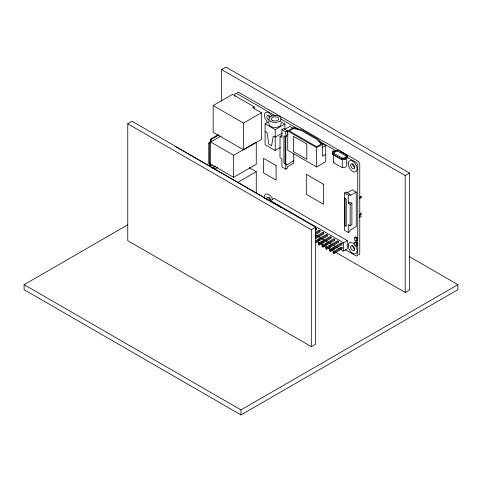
<?xml version="1.0" encoding="UTF-8"?>
<svg xmlns="http://www.w3.org/2000/svg" width="482" height="482" viewBox="0 0 482 482"><rect width="100%" height="100%" fill="white"/><g stroke="black" fill="none" stroke-linecap="round" stroke-linejoin="round"><path stroke-width="0.72" d="M332.574 153.668L332.574 153.282L333.375 153.342L332.447 154.258L333.375 153.728L332.574 153.668L332.875 151.872L333.839 151.938L332.972 151.438L332.972 151.824M346.721 157.819L346.721 165.206L345.841 166.85L344.738 167.483L342.31 167.754L333.375 162.591L333.839 161.187M346.817 157.777L347.383 156.072L346.721 155.957L346.721 156.337L347.383 156.457L346.817 158.156L345.841 157.982L345.841 157.602L346.817 157.777L346.817 158.156M127.766 123.808L132.104 121.301L315.65 227.269L315.65 344.148L311.312 346.654L127.766 240.687L127.766 123.808L311.312 229.775L315.65 227.269M221.66 101.063L221.66 69.595L225.998 67.088L409.543 173.062L409.543 289.941L405.205 292.441L335.562 252.237M254.231 106.89L252.785 107.727L261.461 112.734L261.461 139.449L243.531 149.8L213.165 132.273L213.165 105.552L232.541 94.37L254.231 106.89L254.231 108.378M212.598 165.175L210.646 166.302L210.068 165.965L210.068 163.043L210.646 163.38L209.345 164.127L208.766 163.796L208.766 143.088L210.068 142.341L210.068 141.672L210.646 141.34L210.646 139.081L218.454 134.574M210.646 139.081L211.224 139.419L218.382 135.285M210.646 141.34L211.224 141.672L220.985 136.038M213.165 105.552L243.531 123.085L261.461 112.734M208.766 143.088L209.345 143.425L210.646 142.672L210.646 166.302M280.391 147.534L275.222 150.517L265.1 144.672L265.1 123.802L268.974 121.56M265.1 123.802L275.222 129.646L284.91 124.049L284.91 129.309M211.947 167.832L215.201 165.953M210.068 141.672L233.637 155.282L255.623 142.588M212.526 168.17L215.129 166.664M293.743 153.372L293.743 163.163L287.525 166.754L287.525 168.128L285.79 169.134L281.886 166.874L281.886 158.946L280.006 157.861L280.006 136.49L281.886 137.575L281.886 129.64L283.621 128.64L287.525 130.893L287.525 132.273M214.478 169.296L217.731 167.417M284.862 129.303L289.839 126.429L293.092 128.308M282.325 133.056L275.222 137.159L273.27 136.032L271.607 145.757L268.715 144.088L267.052 132.442L265.1 131.315M281.886 129.64L285.79 131.899L287.525 130.893M320.602 142.552L325.742 145.522L325.742 161.717L316.632 166.977L287.712 150.282L287.712 130.977L293.64 127.555L302.304 130.056L318.234 139.25L322.56 144.251L322.56 156.21L325.742 154.373M280.006 136.49L281.741 135.484M409.7 256.846L457.9 284.675L457.9 289.682L241 414.912L24.1 289.682L24.1 284.675L127.664 224.883M288.194 134.225L286.344 135.291L286.344 136.587L285.79 136.906L283.91 135.822L283.91 163.037L285.79 164.121L286.344 163.802L286.344 165.097L293.743 160.825M210.646 164.043L233.637 177.322L256.267 164.254L256.267 142.214M237.518 182.539L256.267 171.719L256.267 193.758M287.712 130.977L316.632 147.673L322.56 144.251M322.56 147.359L325.742 145.522M332.972 151.438L334.068 150.806L334.936 151.691L334.068 150.806M346.721 156.337L347.588 155.451L338.653 150.294L337.786 150.794L337.653 150.408L334.743 150.727L334.936 151.691M332.447 153.879L341.389 159.036L342.31 158.5L342.461 159.343L344.919 159.168L344.738 158.235L345.606 158.735L346.709 158.102L345.841 157.602M346.721 155.957L347.588 155.451M332.447 154.258L341.389 159.422L342.31 158.885L342.461 159.343M270.474 201.982L270.474 200.59L274.234 198.421L347.257 240.578L347.257 248.929L343.497 251.098L340.919 249.61M344.738 158.235L345.606 159.12L346.709 158.482L345.841 157.982M344.383 193.029L346.118 192.023L350.022 194.282L350.022 195.656L356.24 192.065L356.24 226.546L350.022 230.137L350.022 231.517L348.287 232.517L344.383 230.263L344.383 193.029L348.287 195.282L350.022 194.282M346.739 193.041L352.336 189.812L356.24 192.065M348.287 195.282L348.287 203.211L350.022 202.211L351.902 203.296L351.902 224.666L350.167 225.672L348.287 224.582L348.287 232.517M361.295 196.228L359.632 197.186L359.632 198.524L361.416 197.5M359.632 197.855L361.416 196.831M348.287 203.211L350.167 204.296L351.902 203.296M221.66 69.595L405.205 175.562L409.543 173.062M315.174 229.348L316.421 228.631L316.421 229.715L315.174 230.432M315.415 232.36L319.15 230.203L320.096 230.751L320.096 231.836L315.174 234.674M315.734 233.264L320.096 230.751M315.349 236.644L322.826 232.324L323.765 232.872L323.765 233.957L315.668 238.632M315.668 237.548L323.765 232.872M315.349 240.88L326.501 234.445L327.441 234.993L327.441 236.078L315.668 242.874M359.632 215.593L361.416 214.562M315.668 241.783L318.783 239.988M319.343 239.662L319.343 240.753L318.403 240.205L318.403 239.12L319.343 239.662L327.441 234.993M361.295 216.466L359.632 217.424L359.632 214.556L361.416 213.526L360.349 212.911M318.403 243.362L330.17 236.566L331.116 237.108L331.116 238.198L319.343 244.995L318.403 244.446L318.403 243.362L319.343 243.904L322.458 242.109M323.018 241.783L323.018 242.874L322.072 242.326L322.072 241.241L323.018 241.783L331.116 237.108M322.072 245.483L333.845 238.686L334.785 239.229L334.785 240.319L323.018 247.109L322.072 246.567L322.072 245.483L323.018 246.025L326.127 244.229M326.688 243.904L326.688 244.995L325.748 244.446L325.748 243.362L326.688 243.904L334.785 239.229M325.748 247.603L337.514 240.807L338.46 241.349L338.46 242.44L326.688 249.23L325.748 248.688L325.748 247.603L326.688 248.146L329.182 246.712M330.363 246.025L330.363 247.109L329.417 246.567L329.417 245.483L330.363 246.025L338.46 241.349M329.417 249.724L341.19 242.928L342.13 243.47L342.13 244.555L330.363 251.351L329.417 250.809L329.417 249.724L330.363 250.266L333.478 248.471M334.032 248.146L334.032 249.23L333.092 248.688L333.092 247.603L334.032 248.146L342.13 243.47M270.474 200.59L343.497 242.747L347.257 240.578M354.668 237.397L355.535 236.897L357.198 237.855L357.198 240.663L356.331 241.163L354.668 240.205L354.668 237.397L356.331 238.361L357.198 237.855M333.092 251.845L341.19 247.17L342.13 247.712L342.13 248.796L334.032 253.472L333.092 252.93L333.092 251.845L334.032 252.387L342.13 247.712M354.668 242.289L355.535 241.789L357.198 242.747L357.198 245.555L356.331 246.055L354.668 245.097L354.668 242.289L356.331 243.253L357.198 242.747M24.1 284.675L241 409.899L457.9 284.675M342.461 158.958L344.919 158.783M340.569 151.782L341.846 152.523M343.124 153.258L344.395 153.993M345.672 154.734L346.95 155.469M275.439 115.879L236.999 93.689A3.067 1.771 60 0 0 234.83 94.942L234.83 96.442M280.651 118.891L298.888 129.423M319.09 141.081L336.026 150.86M347.1 157.252L355.571 162.145A3.067 1.771 60 0 1 357.74 165.898L357.74 254.394A3.067 1.771 60 0 1 355.571 255.647L345.148 249.628M280.482 121.494L284.91 124.049M344.383 198.036L346.263 199.12L346.263 226.335L344.383 225.251M210.068 142.341L210.646 142.672M249.2 167.634L256.267 171.719M174.882 146.197L281.307 207.64M315.481 228.082L316.421 228.631M315.505 234.939L317.331 235.993M318.548 236.692L320.982 238.096M322.199 238.801L324.633 240.205M325.85 240.91L328.284 242.313M329.501 243.018L331.935 244.422M333.189 245.145L338.985 248.495M317.337 241.711L323.199 245.097M324.5 245.85L327.103 247.35M328.405 248.103L334.261 251.483M334.743 150.727L334.936 151.306M344.738 158.62L344.919 159.168M405.205 175.562L405.205 292.441M356.331 238.361L356.331 241.163M356.331 243.253L356.331 246.055M350.167 204.296L350.167 225.672M347.383 156.072L347.383 156.457M345.606 158.735L345.606 159.12M345.034 198.409L345.034 225.63M343.497 242.747L343.497 251.098M342.31 158.5L342.31 167.754M341.389 159.036L341.389 159.422M338.653 150.294L338.653 150.679M337.653 150.408L337.653 150.788M334.032 252.387L334.032 253.472M333.375 154.463L333.375 162.591M332.875 151.872L332.875 152.258M330.363 250.266L330.363 251.351M326.688 248.146L326.688 249.23M323.018 246.025L323.018 247.109M319.343 243.904L319.343 244.995M316.632 147.673L316.632 166.977M311.312 229.775L311.312 346.654M285.79 131.899L285.79 169.134M285.139 136.533L285.139 163.747M275.222 129.646L275.222 150.517M243.531 123.085L243.531 149.8M241 409.899L241 414.912M233.637 155.282L233.637 177.322M211.224 139.419L211.224 141.672M209.345 143.425L209.345 164.127M280.934 123.006A6.133 3.543 0 0 1 275.005 127.465A6.133 3.543 0 0 1 269.077 123.006M268.239 122.699A6.338 3.657 60 0 1 264.841 113.198A6.338 3.657 60 0 1 272.143 116.367M264.479 198.554A6.338 3.657 60 0 1 267.094 193.939A6.338 3.657 60 0 1 272.692 199.367M354.704 167.447A2.814 1.621 60 0 1 352.716 164.001M237.144 92.689A3.067 1.771 60 0 1 239.024 92.52L357.596 160.976A3.067 1.771 60 0 1 359.765 164.73L359.765 253.225A3.067 1.771 60 0 1 358.68 254.767M269.842 118.144A2.814 1.621 60 0 1 268.848 115.584M268.811 120.193A2.814 1.621 60 0 1 266.889 116.192A2.814 1.621 60 0 1 269.806 116.481M267.088 199.867A2.814 1.621 60 0 1 268.299 197.198A2.814 1.621 60 0 1 270.8 200.861A2.814 1.621 60 0 1 268.848 197.397M354.704 249.26A2.814 1.621 60 0 1 352.716 245.82M334.273 152.071L333.881 153.252L342.467 158.204L345.425 157.457L346.19 156.029L337.653 151.101L334.273 152.071M293.869 128.375L289.357 130.977L316.632 146.721L321.145 144.118L317.277 139.647L301.618 130.61L293.869 128.375M306.805 143.998L293.502 136.322L293.502 151.679L306.805 159.361L306.805 143.998M323.657 184.293L306.305 174.273L306.305 194.312L323.657 204.332L323.657 184.293M276.084 165.591L263.503 158.331L263.503 172.857L276.084 180.117L276.084 165.591M270.667 121.422A6.133 3.543 0 0 0 280.934 119.831A6.133 3.543 0 0 0 273.415 115.493A6.133 3.543 0 0 0 270.667 121.422M272.402 120.416A3.681 2.127 0 0 0 278.56 119.464A3.681 2.127 0 0 0 274.053 116.861A3.681 2.127 0 0 0 272.402 120.416M348.197 245.549A6.338 3.657 60 0 0 354.921 253.912A6.338 3.657 60 0 0 354.921 244.946A6.338 3.657 60 0 0 348.197 245.549M348.197 163.729A6.338 3.657 60 0 0 354.921 172.098A6.338 3.657 60 0 0 354.921 163.133A6.338 3.657 60 0 0 348.197 163.729M350.691 165.169A2.814 1.621 60 0 0 353.674 168.881A2.814 1.621 60 0 0 353.674 164.904A2.814 1.621 60 0 0 350.691 165.169M350.691 246.989A2.814 1.621 60 0 0 353.674 250.694A2.814 1.621 60 0 0 353.674 246.718A2.814 1.621 60 0 0 350.691 246.989"/></g></svg>
